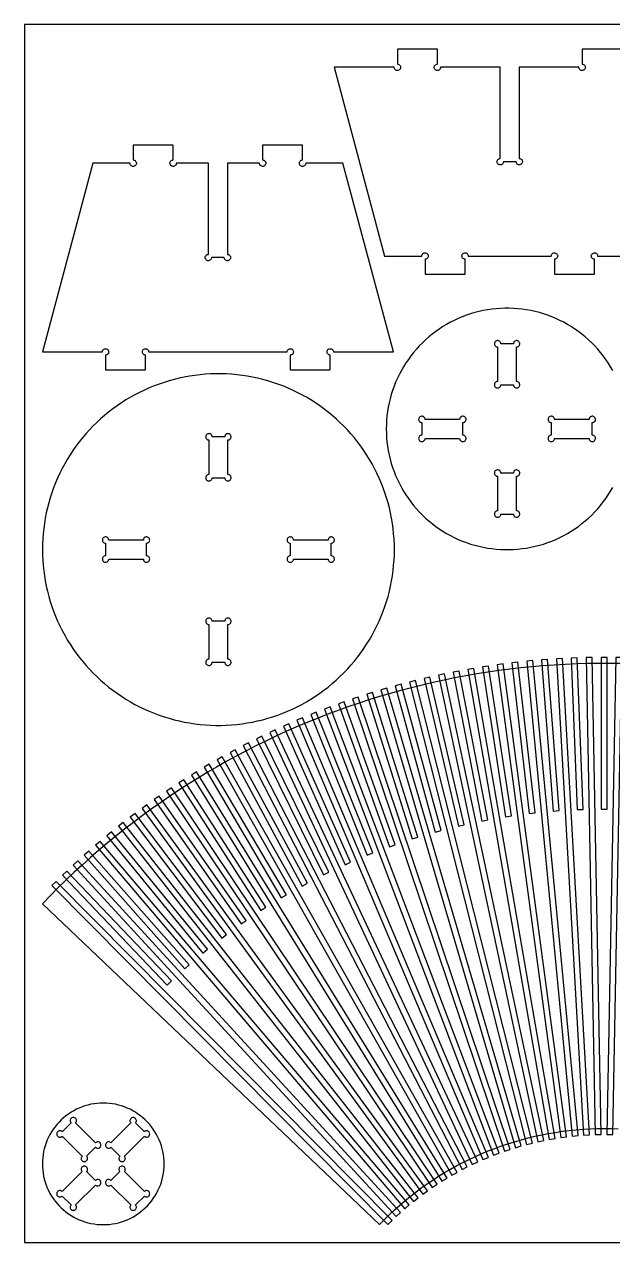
# Model space of a CAD drawing. Extents: x 0 to 2440, y 0 to 1220.
# Drawn here: x 0 to 588, y 0 to 1220 of the extents above; entities that cross this region are included whole.
import ezdxf

# ---------------------------------------------------------------- set-up
doc = ezdxf.new("R2010")
doc.units = 0
for name, color, linetype in [('BOARD-2440X1220', 8, 'Continuous'), ('CUT', 1, 'Continuous'), ('POCKET-KERF-15_5', 5, 'Continuous')]:
    doc.layers.add(name, color=color, linetype=linetype)

msp = doc.modelspace()

# ---------------------------------------------------------------- linework, layer by layer
at = {"layer": 'BOARD-2440X1220'}
msp.add_lwpolyline([(0, 0), (2440, 0), (2440, 1220), (0, 1220)], close=True, dxfattribs=at)
at = {"layer": 'CUT'}
for points in [[(598, 1195), (558, 1195), (558, 1180.2), (558.7, 1180.1), (559.3, 1179.9), (559.9, 1179.6), (560.4, 1179.1), (560.8, 1178.5), (561, 1177.9), (561.2, 1177.2), (561.1, 1176.5), (561, 1175.9), (560.7, 1175.3), (560.2, 1174.7), (559.7, 1174.3), (559.1, 1174), (558.4, 1173.8), (557.7, 1173.8), (557.1, 1173.9), (556.4, 1174.2), (555.9, 1174.6), (555.4, 1175.1), (555.1, 1175.7), (554.8, 1176.3), (554.8, 1177), (495.1, 1177), (495.1, 1085.7), (495.8, 1085.6), (496.4, 1085.4), (497, 1085.1), (497.5, 1084.6), (497.9, 1084), (498.1, 1083.4), (498.3, 1082.7), (498.2, 1082), (498.1, 1081.4), (497.8, 1080.8), (497.3, 1080.2), (496.8, 1079.8), (496.2, 1079.5), (495.5, 1079.3), (494.8, 1079.3), (494.2, 1079.4), (493.5, 1079.7), (493, 1080.1), (492.5, 1080.6), (492.2, 1081.2), (491.9, 1081.8), (491.9, 1082.5), (479.3, 1082.5), (479.2, 1081.8), (479, 1081.2), (478.6, 1080.6), (478.2, 1080.1), (477.6, 1079.7), (477, 1079.4), (476.3, 1079.3), (475.6, 1079.3), (475, 1079.5), (474.3, 1079.8), (473.8, 1080.2), (473.4, 1080.8), (473.1, 1081.4), (472.9, 1082), (472.9, 1082.7), (473, 1083.4), (473.3, 1084), (473.7, 1084.6), (474.2, 1085.1), (474.7, 1085.4), (475.4, 1085.6), (476.1, 1085.7), (476.1, 1177), (416.4, 1177), (416.3, 1176.3), (416.1, 1175.7), (415.7, 1175.1), (415.3, 1174.6), (414.7, 1174.2), (414.1, 1173.9), (413.4, 1173.8), (412.7, 1173.8), (412.1, 1174), (411.4, 1174.3), (410.9, 1174.7), (410.5, 1175.3), (410.2, 1175.9), (410, 1176.5), (410, 1177.2), (410.1, 1177.9), (410.4, 1178.5), (410.8, 1179.1), (411.3, 1179.6), (411.8, 1179.9), (412.5, 1180.1), (413.2, 1180.2), (413.2, 1195), (373.2, 1195), (373.2, 1180.2), (373.9, 1180.1), (374.5, 1179.9), (375.1, 1179.6), (375.6, 1179.1), (376, 1178.5), (376.2, 1177.9), (376.4, 1177.2), (376.3, 1176.5), (376.2, 1175.9), (375.9, 1175.3), (375.4, 1174.7), (374.9, 1174.3), (374.3, 1174), (373.6, 1173.8), (372.9, 1173.8), (372.3, 1173.9), (371.6, 1174.2), (371.1, 1174.6), (370.6, 1175.1), (370.3, 1175.7), (370, 1176.3), (370, 1177), (310, 1177), (360.4, 988), (397.6, 988), (397.7, 988.7), (397.9, 989.3), (398.3, 989.9), (398.7, 990.4), (399.3, 990.8), (399.9, 991.1), (400.6, 991.2), (401.3, 991.2), (402, 991), (402.6, 990.7), (403.1, 990.3), (403.5, 989.7), (403.8, 989.1), (404, 988.5), (404, 987.8), (403.9, 987.1), (403.6, 986.5), (403.3, 985.9), (402.8, 985.4), (402.2, 985.1), (401.5, 984.9), (400.8, 984.8), (400.8, 970), (440.8, 970), (440.8, 984.8), (440.2, 984.9), (439.5, 985.1), (438.9, 985.4), (438.4, 985.9), (438, 986.5), (437.8, 987.1), (437.6, 987.8), (437.7, 988.5), (437.8, 989.1), (438.1, 989.7), (438.6, 990.3), (439.1, 990.7), (439.7, 991), (440.4, 991.2), (441.1, 991.2), (441.7, 991.1), (442.4, 990.8), (442.9, 990.4), (443.4, 989.9), (443.7, 989.3), (444, 988.7), (444, 988), (527.1, 988), (527.2, 988.7), (527.4, 989.3), (527.7, 989.9), (528.2, 990.4), (528.8, 990.8), (529.4, 991.1), (530.1, 991.2), (530.8, 991.2), (531.4, 991), (532, 990.7), (532.6, 990.3), (533, 989.7), (533.3, 989.1), (533.5, 988.5), (533.5, 987.8), (533.4, 987.1), (533.1, 986.5), (532.7, 985.9), (532.2, 985.4), (531.6, 985.1), (531, 984.9), (530.3, 984.8), (530.3, 970), (570.3, 970), (570.3, 984.8), (569.6, 984.9), (569, 985.1), (568.4, 985.4), (567.9, 985.9), (567.5, 986.5), (567.2, 987.1), (567.1, 987.8), (567.1, 988.5), (567.3, 989.1), (567.6, 989.7), (568, 990.3), (568.6, 990.7), (569.2, 991), (569.9, 991.2), (570.5, 991.2), (571.2, 991.1), (571.8, 990.8), (572.4, 990.4), (572.9, 989.9), (573.2, 989.3), (573.4, 988.7), (573.5, 988), (610.7, 988)], [(588.6, 873.4), (586.4, 877.2), (584.1, 880.9), (581.7, 884.5), (579.1, 888), (576.4, 891.4), (573.6, 894.8), (570.6, 898), (567.6, 901.1), (564.4, 904.1), (561.1, 907), (557.7, 909.8), (554.3, 912.4), (550.7, 914.9), (547, 917.3), (543.3, 919.5), (539.5, 921.7), (535.6, 923.6), (531.6, 925.5), (527.6, 927.2), (523.5, 928.7), (519.4, 930.1), (515.2, 931.3), (511, 932.4), (506.7, 933.4), (502.4, 934.1), (498.1, 934.8), (493.8, 935.2), (489.4, 935.6), (485.1, 935.7), (480.7, 935.7), (476.3, 935.6), (472, 935.2), (467.6, 934.8), (463.3, 934.1), (459, 933.4), (454.8, 932.4), (450.5, 931.3), (446.4, 930.1), (442.2, 928.7), (438.1, 927.2), (434.1, 925.5), (430.1, 923.6), (426.3, 921.7), (422.4, 919.5), (418.7, 917.3), (415, 914.9), (411.5, 912.4), (408, 909.8), (404.6, 907), (401.3, 904.1), (398.2, 901.1), (395.1, 898), (392.2, 894.8), (389.3, 891.4), (386.6, 888), (384.1, 884.5), (381.6, 880.9), (379.3, 877.2), (377.1, 873.4), (375.1, 869.6), (373.2, 865.6), (371.4, 861.6), (369.8, 857.6), (368.3, 853.5), (367, 849.3), (365.8, 845.1), (364.8, 840.9), (364, 836.6), (363.3, 832.3), (362.7, 827.9), (362.3, 823.6), (362.1, 819.2), (362, 814.9), (362.1, 810.5), (362.3, 806.1), (362.7, 801.8), (363.3, 797.5), (364, 793.2), (364.8, 788.9), (365.8, 784.6), (367, 780.4), (368.3, 776.3), (369.8, 772.2), (371.4, 768.1), (373.2, 764.1), (375.1, 760.2), (377.1, 756.3), (379.3, 752.6), (381.6, 748.9), (384.1, 745.2), (386.6, 741.7), (389.3, 738.3), (392.2, 735), (395.1, 731.7), (398.2, 728.6), (401.3, 725.6), (404.6, 722.7), (408, 720), (411.5, 717.3), (415, 714.8), (418.7, 712.4), (422.4, 710.2), (426.3, 708.1), (430.1, 706.1), (434.1, 704.3), (438.1, 702.6), (442.2, 701), (446.4, 699.6), (450.5, 698.4), (454.8, 697.3), (459, 696.4), (463.3, 695.6), (467.6, 695), (472, 694.5), (476.3, 694.2), (480.7, 694), (485.1, 694), (489.4, 694.2), (493.8, 694.5), (498.1, 695), (502.4, 695.6), (506.7, 696.4), (511, 697.3), (515.2, 698.4), (519.4, 699.6), (523.5, 701), (527.6, 702.6), (531.6, 704.3), (535.6, 706.1), (539.5, 708.1), (543.3, 710.2), (547, 712.4), (550.7, 714.8), (554.3, 717.3), (557.7, 720), (561.1, 722.7), (564.4, 725.6), (567.6, 728.6), (570.6, 731.7), (573.6, 735), (576.4, 738.3), (579.1, 741.7), (581.7, 745.2), (584.1, 748.9), (586.4, 752.6), (588.6, 756.3)], [(596.6, 579.8), (585.5, 580), (574.4, 580), (563.2, 579.8), (552.1, 579.5), (541, 579), (529.9, 578.4), (518.8, 577.6), (507.7, 576.6), (496.7, 575.5), (485.6, 574.3), (474.6, 572.8), (463.6, 571.2), (452.6, 569.5), (441.6, 567.6), (430.7, 565.5), (419.8, 563.3), (409, 561), (398.1, 558.4), (387.3, 555.7), (376.6, 552.9), (365.9, 549.9), (355.2, 546.8), (344.6, 543.5), (334, 540), (323.5, 536.4), (313, 532.7), (302.6, 528.8), (292.2, 524.7), (281.9, 520.5), (271.7, 516.2), (261.5, 511.7), (251.4, 507.1), (241.4, 502.3), (231.4, 497.4), (221.5, 492.3), (211.7, 487.1), (201.9, 481.8), (192.3, 476.3), (182.7, 470.7), (173.2, 464.9), (163.7, 459), (154.4, 453), (145.1, 446.8), (136, 440.5), (126.9, 434.1), (117.9, 427.5), (109, 420.8), (100.2, 414), (91.5, 407.1), (82.9, 400), (74.4, 392.9), (66, 385.6), (57.8, 378.1), (49.6, 370.6), (41.5, 362.9), (33.6, 355.2), (25.7, 347.3), (18, 339.3), (355.1, 18), (360, 23), (365, 27.9), (370.1, 32.7), (375.3, 37.3), (380.6, 41.9), (386, 46.3), (391.5, 50.6), (397.1, 54.8), (402.8, 58.8), (408.6, 62.7), (414.4, 66.5), (420.4, 70.2), (426.4, 73.7), (432.5, 77.1), (438.7, 80.3), (444.9, 83.4), (451.3, 86.4), (457.7, 89.2), (464.1, 91.9), (470.6, 94.4), (477.2, 96.8), (483.8, 99), (490.4, 101.1), (497.2, 103.1), (503.9, 104.8), (510.7, 106.5), (517.5, 108), (524.4, 109.3), (531.2, 110.4), (538.2, 111.5), (545.1, 112.3), (552, 113), (559, 113.6), (566, 114), (572.9, 114.2), (579.9, 114.3), (586.9, 114.2), (593.9, 114)]]:
    msp.add_lwpolyline(points, dxfattribs=at)
for points in [[(18, 892), (78, 892), (78, 892.7), (78.3, 893.3), (78.6, 893.9), (79.1, 894.4), (79.6, 894.8), (80.3, 895.1), (80.9, 895.2), (81.6, 895.2), (82.3, 895), (82.9, 894.7), (83.4, 894.3), (83.9, 893.7), (84.2, 893.1), (84.3, 892.5), (84.4, 891.8), (84.2, 891.1), (84, 890.5), (83.6, 889.9), (83.1, 889.4), (82.5, 889.1), (81.9, 888.9), (81.2, 888.8), (81.2, 874), (121.2, 874), (121.2, 888.8), (120.5, 888.9), (119.8, 889.1), (119.3, 889.4), (118.8, 889.9), (118.4, 890.5), (118.1, 891.1), (118, 891.8), (118, 892.5), (118.2, 893.1), (118.5, 893.7), (118.9, 894.3), (119.4, 894.7), (120.1, 895), (120.7, 895.2), (121.4, 895.2), (122.1, 895.1), (122.7, 894.8), (123.3, 894.4), (123.7, 893.9), (124.1, 893.3), (124.3, 892.7), (124.4, 892), (262.8, 892), (262.8, 892.7), (263.1, 893.3), (263.4, 893.9), (263.9, 894.4), (264.4, 894.8), (265.1, 895.1), (265.7, 895.2), (266.4, 895.2), (267.1, 895), (267.7, 894.7), (268.2, 894.3), (268.7, 893.7), (269, 893.1), (269.1, 892.5), (269.2, 891.8), (269, 891.1), (268.8, 890.5), (268.4, 889.9), (267.9, 889.4), (267.3, 889.1), (266.7, 888.9), (266, 888.8), (266, 874), (306, 874), (306, 888.8), (305.3, 888.9), (304.6, 889.1), (304.1, 889.4), (303.6, 889.9), (303.2, 890.5), (302.9, 891.1), (302.8, 891.8), (302.8, 892.5), (303, 893.1), (303.3, 893.7), (303.7, 894.3), (304.2, 894.7), (304.9, 895), (305.5, 895.2), (306.2, 895.2), (306.9, 895.1), (307.5, 894.8), (308.1, 894.4), (308.5, 893.9), (308.9, 893.3), (309.1, 892.7), (309.2, 892), (369.1, 892), (318.7, 1081), (281.5, 1081), (281.4, 1080.3), (281.2, 1079.7), (280.9, 1079.1), (280.4, 1078.6), (279.8, 1078.2), (279.2, 1077.9), (278.5, 1077.8), (277.9, 1077.8), (277.2, 1078), (276.6, 1078.3), (276, 1078.7), (275.6, 1079.3), (275.3, 1079.9), (275.1, 1080.5), (275.1, 1081.2), (275.2, 1081.9), (275.5, 1082.5), (275.9, 1083.1), (276.4, 1083.6), (277, 1083.9), (277.6, 1084.1), (278.3, 1084.2), (278.3, 1099), (238.3, 1099), (238.3, 1084.2), (239, 1084.1), (239.6, 1083.9), (240.2, 1083.6), (240.7, 1083.1), (241.1, 1082.5), (241.4, 1081.9), (241.5, 1081.2), (241.5, 1080.5), (241.3, 1079.9), (241, 1079.3), (240.6, 1078.7), (240, 1078.3), (239.4, 1078), (238.8, 1077.8), (238.1, 1077.8), (237.4, 1077.9), (236.8, 1078.2), (236.2, 1078.6), (235.7, 1079.1), (235.4, 1079.7), (235.2, 1080.3), (235.1, 1081), (203.1, 1081), (203.1, 989.7), (203.8, 989.6), (204.4, 989.4), (205, 989.1), (205.5, 988.6), (205.9, 988), (206.1, 987.4), (206.3, 986.7), (206.2, 986), (206.1, 985.4), (205.8, 984.8), (205.3, 984.2), (204.8, 983.8), (204.2, 983.5), (203.5, 983.3), (202.8, 983.3), (202.2, 983.4), (201.5, 983.7), (201, 984.1), (200.5, 984.6), (200.2, 985.2), (199.9, 985.8), (199.9, 986.5), (187.3, 986.5), (187.2, 985.8), (187, 985.2), (186.6, 984.6), (186.2, 984.1), (185.6, 983.7), (185, 983.4), (184.3, 983.3), (183.6, 983.3), (183, 983.5), (182.3, 983.8), (181.8, 984.2), (181.4, 984.8), (181.1, 985.4), (180.9, 986), (180.9, 986.7), (181, 987.4), (181.3, 988), (181.7, 988.6), (182.2, 989.1), (182.7, 989.4), (183.4, 989.6), (184.1, 989.7), (184.1, 1081), (152, 1081), (152, 1080.3), (151.7, 1079.7), (151.4, 1079.1), (150.9, 1078.6), (150.4, 1078.2), (149.7, 1077.9), (149.1, 1077.8), (148.4, 1077.8), (147.7, 1078), (147.1, 1078.3), (146.6, 1078.7), (146.1, 1079.3), (145.8, 1079.9), (145.7, 1080.5), (145.6, 1081.2), (145.8, 1081.9), (146, 1082.5), (146.4, 1083.1), (146.9, 1083.6), (147.5, 1083.9), (148.2, 1084.1), (148.8, 1084.2), (148.8, 1099), (108.8, 1099), (108.8, 1084.2), (109.5, 1084.1), (110.2, 1083.9), (110.8, 1083.6), (111.3, 1083.1), (111.6, 1082.5), (111.9, 1081.9), (112, 1081.2), (112, 1080.5), (111.8, 1079.9), (111.5, 1079.3), (111.1, 1078.7), (110.6, 1078.3), (110, 1078), (109.3, 1077.8), (108.6, 1077.8), (107.9, 1077.9), (107.3, 1078.2), (106.7, 1078.6), (106.3, 1079.1), (105.9, 1079.7), (105.7, 1080.3), (105.6, 1081), (68.4, 1081)], [(489.2, 859.1), (489.2, 858.4), (489.5, 857.8), (489.8, 857.2), (490.3, 856.7), (490.8, 856.3), (491.5, 856), (492.1, 855.9), (492.8, 855.9), (493.5, 856.1), (494.1, 856.4), (494.6, 856.8), (495.1, 857.4), (495.4, 858), (495.5, 858.7), (495.6, 859.3), (495.4, 860), (495.2, 860.6), (494.8, 861.2), (494.3, 861.7), (493.7, 862), (493.1, 862.2), (492.4, 862.3), (492.4, 896.9), (493.1, 897), (493.7, 897.2), (494.3, 897.5), (494.8, 898), (495.2, 898.6), (495.4, 899.2), (495.6, 899.9), (495.5, 900.6), (495.4, 901.2), (495.1, 901.8), (494.6, 902.4), (494.1, 902.8), (493.5, 903.1), (492.8, 903.3), (492.1, 903.3), (491.5, 903.2), (490.8, 902.9), (490.3, 902.5), (489.8, 902), (489.5, 901.4), (489.2, 900.8), (489.2, 900.1), (476.6, 900.1), (476.5, 900.8), (476.3, 901.4), (475.9, 902), (475.5, 902.5), (474.9, 902.9), (474.3, 903.2), (473.6, 903.3), (472.9, 903.3), (472.3, 903.1), (471.6, 902.8), (471.1, 902.4), (470.7, 901.8), (470.4, 901.2), (470.2, 900.6), (470.2, 899.9), (470.3, 899.2), (470.6, 898.6), (471, 898), (471.5, 897.5), (472, 897.2), (472.7, 897), (473.4, 896.9), (473.4, 862.3), (472.7, 862.2), (472, 862), (471.5, 861.7), (471, 861.2), (470.6, 860.6), (470.3, 860), (470.2, 859.3), (470.2, 858.7), (470.4, 858), (470.7, 857.4), (471.1, 856.8), (471.6, 856.4), (472.3, 856.1), (472.9, 855.9), (473.6, 855.9), (474.3, 856), (474.9, 856.3), (475.5, 856.7), (475.9, 857.2), (476.3, 857.8), (476.5, 858.4), (476.6, 859.1)], [(370.1, 694.1), (370.1, 699.3), (369.8, 704.6), (369.4, 709.9), (368.9, 715.1), (368.2, 720.3), (367.3, 725.5), (366.3, 730.7), (365.1, 735.8), (363.8, 740.9), (362.3, 746), (360.7, 751), (358.9, 755.9), (357, 760.8), (354.9, 765.7), (352.7, 770.5), (350.3, 775.2), (347.9, 779.8), (345.2, 784.4), (342.4, 788.9), (339.5, 793.3), (336.5, 797.6), (333.4, 801.8), (330.1, 805.9), (326.7, 809.9), (323.1, 813.8), (319.5, 817.6), (315.7, 821.3), (311.9, 824.9), (307.9, 828.4), (303.8, 831.7), (299.7, 835), (295.4, 838), (291.1, 841), (286.6, 843.9), (282.1, 846.6), (277.5, 849.1), (272.8, 851.5), (268.1, 853.8), (263.3, 856), (258.4, 858), (253.5, 859.8), (248.5, 861.5), (243.4, 863.1), (238.4, 864.5), (233.3, 865.7), (228.1, 866.8), (222.9, 867.8), (217.7, 868.5), (212.5, 869.2), (207.2, 869.6), (202, 870), (196.7, 870.1), (191.4, 870.1), (186.2, 870), (180.9, 869.6), (175.7, 869.2), (170.4, 868.5), (165.2, 867.8), (160, 866.8), (154.9, 865.7), (149.8, 864.5), (144.7, 863.1), (139.7, 861.5), (134.7, 859.8), (129.7, 858), (124.9, 856), (120.1, 853.8), (115.3, 851.5), (110.6, 849.1), (106, 846.6), (101.5, 843.9), (97.1, 841), (92.7, 838), (88.5, 835), (84.3, 831.7), (80.2, 828.4), (76.3, 824.9), (72.4, 821.3), (68.6, 817.6), (65, 813.8), (61.5, 809.9), (58.1, 805.9), (54.8, 801.8), (51.6, 797.6), (48.6, 793.3), (45.7, 788.9), (42.9, 784.4), (40.3, 779.8), (37.8, 775.2), (35.4, 770.5), (33.2, 765.7), (31.2, 760.8), (29.2, 755.9), (27.5, 751), (25.8, 746), (24.3, 740.9), (23, 735.8), (21.8, 730.7), (20.8, 725.5), (20, 720.3), (19.3, 715.1), (18.7, 709.9), (18.3, 704.6), (18.1, 699.3), (18, 694.1), (18.1, 688.8), (18.3, 683.5), (18.7, 678.3), (19.3, 673), (20, 667.8), (20.8, 662.6), (21.8, 657.5), (23, 652.3), (24.3, 647.2), (25.8, 642.2), (27.5, 637.2), (29.2, 632.2), (31.2, 627.3), (33.2, 622.5), (35.4, 617.7), (37.8, 613), (40.3, 608.3), (42.9, 603.8), (45.7, 599.3), (48.6, 594.9), (51.6, 590.6), (54.8, 586.4), (58.1, 582.2), (61.5, 578.2), (65, 574.3), (68.6, 570.5), (72.4, 566.8), (76.3, 563.2), (80.2, 559.8), (84.3, 556.4), (88.5, 553.2), (92.7, 550.1), (97.1, 547.1), (101.5, 544.3), (106, 541.6), (110.6, 539), (115.3, 536.6), (120.1, 534.3), (124.9, 532.2), (129.7, 530.2), (134.7, 528.3), (139.7, 526.6), (144.7, 525.1), (149.8, 523.7), (154.9, 522.4), (160, 521.3), (165.2, 520.4), (170.4, 519.6), (175.7, 519), (180.9, 518.5), (186.2, 518.2), (191.4, 518), (196.7, 518), (202, 518.2), (207.2, 518.5), (212.5, 519), (217.7, 519.6), (222.9, 520.4), (228.1, 521.3), (233.3, 522.4), (238.4, 523.7), (243.4, 525.1), (248.5, 526.6), (253.5, 528.3), (258.4, 530.2), (263.3, 532.2), (268.1, 534.3), (272.8, 536.6), (277.5, 539), (282.1, 541.6), (286.6, 544.3), (291.1, 547.1), (295.4, 550.1), (299.7, 553.2), (303.8, 556.4), (307.9, 559.8), (311.9, 563.2), (315.7, 566.8), (319.5, 570.5), (323.1, 574.3), (326.7, 578.2), (330.1, 582.2), (333.4, 586.4), (336.5, 590.6), (339.5, 594.9), (342.4, 599.3), (345.2, 603.8), (347.9, 608.3), (350.3, 613), (352.7, 617.7), (354.9, 622.5), (357, 627.3), (358.9, 632.2), (360.7, 637.2), (362.3, 642.2), (363.8, 647.2), (365.1, 652.3), (366.3, 657.5), (367.3, 662.6), (368.2, 667.8), (368.9, 673), (369.4, 678.3), (369.8, 683.5), (370.1, 688.8)], [(397.6, 808.6), (397, 808.5), (396.3, 808.3), (395.7, 807.9), (395.2, 807.5), (394.8, 806.9), (394.6, 806.3), (394.4, 805.6), (394.5, 804.9), (394.6, 804.3), (394.9, 803.6), (395.4, 803.1), (395.9, 802.7), (396.5, 802.4), (397.2, 802.2), (397.9, 802.2), (398.5, 802.3), (399.2, 802.6), (399.7, 803), (400.2, 803.5), (400.5, 804), (400.8, 804.7), (400.8, 805.4), (435.4, 805.4), (435.5, 804.7), (435.7, 804), (436.1, 803.5), (436.5, 803), (437.1, 802.6), (437.7, 802.3), (438.4, 802.2), (439.1, 802.2), (439.8, 802.4), (440.4, 802.7), (440.9, 803.1), (441.3, 803.6), (441.6, 804.3), (441.8, 804.9), (441.8, 805.6), (441.7, 806.3), (441.4, 806.9), (441.1, 807.5), (440.6, 807.9), (440, 808.3), (439.3, 808.5), (438.6, 808.6), (438.6, 821.2), (439.3, 821.2), (440, 821.5), (440.6, 821.8), (441.1, 822.3), (441.4, 822.8), (441.7, 823.5), (441.8, 824.1), (441.8, 824.8), (441.6, 825.5), (441.3, 826.1), (440.9, 826.6), (440.4, 827.1), (439.8, 827.4), (439.1, 827.5), (438.4, 827.6), (437.7, 827.4), (437.1, 827.2), (436.5, 826.8), (436.1, 826.3), (435.7, 825.7), (435.5, 825.1), (435.4, 824.4), (400.8, 824.4), (400.8, 825.1), (400.5, 825.7), (400.2, 826.3), (399.7, 826.8), (399.2, 827.2), (398.5, 827.4), (397.9, 827.6), (397.2, 827.5), (396.5, 827.4), (395.9, 827.1), (395.4, 826.6), (394.9, 826.1), (394.6, 825.5), (394.5, 824.8), (394.4, 824.1), (394.6, 823.5), (394.8, 822.8), (395.2, 822.3), (395.7, 821.8), (396.3, 821.5), (397, 821.2), (397.6, 821.2)], [(527.1, 808.6), (526.4, 808.5), (525.8, 808.3), (525.2, 807.9), (524.7, 807.5), (524.3, 806.9), (524, 806.3), (523.9, 805.6), (523.9, 804.9), (524.1, 804.3), (524.4, 803.6), (524.8, 803.1), (525.4, 802.7), (526, 802.4), (526.7, 802.2), (527.3, 802.2), (528, 802.3), (528.6, 802.6), (529.2, 803), (529.7, 803.5), (530, 804), (530.2, 804.7), (530.3, 805.4), (564.9, 805.4), (565, 804.7), (565.2, 804), (565.5, 803.5), (566, 803), (566.6, 802.6), (567.2, 802.3), (567.9, 802.2), (568.6, 802.2), (569.2, 802.4), (569.8, 802.7), (570.4, 803.1), (570.8, 803.6), (571.1, 804.3), (571.3, 804.9), (571.3, 805.6), (571.2, 806.3), (570.9, 806.9), (570.5, 807.5), (570, 807.9), (569.4, 808.3), (568.8, 808.5), (568.1, 808.6), (568.1, 821.2), (568.8, 821.2), (569.4, 821.5), (570, 821.8), (570.5, 822.3), (570.9, 822.8), (571.2, 823.5), (571.3, 824.1), (571.3, 824.8), (571.1, 825.5), (570.8, 826.1), (570.4, 826.6), (569.8, 827.1), (569.2, 827.4), (568.6, 827.5), (567.9, 827.6), (567.2, 827.4), (566.6, 827.2), (566, 826.8), (565.5, 826.3), (565.2, 825.7), (565, 825.1), (564.9, 824.4), (530.3, 824.4), (530.2, 825.1), (530, 825.7), (529.7, 826.3), (529.2, 826.8), (528.6, 827.2), (528, 827.4), (527.3, 827.6), (526.7, 827.5), (526, 827.4), (525.4, 827.1), (524.8, 826.6), (524.4, 826.1), (524.1, 825.5), (523.9, 824.8), (523.9, 824.1), (524, 823.5), (524.3, 822.8), (524.7, 822.3), (525.2, 821.8), (525.8, 821.5), (526.4, 821.2), (527.1, 821.2)], [(200.4, 766), (200.4, 765.3), (200.7, 764.6), (201, 764.1), (201.5, 763.6), (202, 763.2), (202.7, 762.9), (203.3, 762.8), (204, 762.8), (204.7, 763), (205.3, 763.3), (205.8, 763.7), (206.3, 764.2), (206.6, 764.9), (206.7, 765.5), (206.8, 766.2), (206.6, 766.9), (206.4, 767.5), (206, 768.1), (205.5, 768.5), (204.9, 768.9), (204.3, 769.1), (203.6, 769.2), (203.6, 803.8), (204.3, 803.8), (204.9, 804.1), (205.5, 804.4), (206, 804.9), (206.4, 805.4), (206.6, 806.1), (206.8, 806.7), (206.7, 807.4), (206.6, 808.1), (206.3, 808.7), (205.8, 809.2), (205.3, 809.7), (204.7, 810), (204, 810.1), (203.3, 810.2), (202.7, 810), (202, 809.8), (201.5, 809.4), (201, 808.9), (200.7, 808.3), (200.4, 807.7), (200.4, 807), (187.8, 807), (187.7, 807.7), (187.5, 808.3), (187.1, 808.9), (186.7, 809.4), (186.1, 809.8), (185.5, 810), (184.8, 810.2), (184.1, 810.1), (183.5, 810), (182.8, 809.7), (182.3, 809.2), (181.9, 808.7), (181.6, 808.1), (181.4, 807.4), (181.4, 806.7), (181.5, 806.1), (181.8, 805.4), (182.2, 804.9), (182.7, 804.4), (183.2, 804.1), (183.9, 803.8), (184.6, 803.8), (184.6, 769.2), (183.9, 769.1), (183.2, 768.9), (182.7, 768.5), (182.2, 768.1), (181.8, 767.5), (181.5, 766.9), (181.4, 766.2), (181.4, 765.5), (181.6, 764.9), (181.9, 764.2), (182.3, 763.7), (182.8, 763.3), (183.5, 763), (184.1, 762.8), (184.8, 762.8), (185.5, 762.9), (186.1, 763.2), (186.7, 763.6), (187.1, 764.1), (187.5, 764.6), (187.7, 765.3), (187.8, 766)], [(489.2, 729.6), (489.2, 729), (489.5, 728.3), (489.8, 727.7), (490.3, 727.2), (490.8, 726.8), (491.5, 726.6), (492.1, 726.4), (492.8, 726.5), (493.5, 726.6), (494.1, 726.9), (494.6, 727.4), (495.1, 727.9), (495.4, 728.5), (495.5, 729.2), (495.6, 729.9), (495.4, 730.5), (495.2, 731.2), (494.8, 731.7), (494.3, 732.2), (493.7, 732.5), (493.1, 732.8), (492.4, 732.8), (492.4, 767.4), (493.1, 767.5), (493.7, 767.7), (494.3, 768.1), (494.8, 768.5), (495.2, 769.1), (495.4, 769.7), (495.6, 770.4), (495.5, 771.1), (495.4, 771.8), (495.1, 772.4), (494.6, 772.9), (494.1, 773.3), (493.5, 773.6), (492.8, 773.8), (492.1, 773.8), (491.5, 773.7), (490.8, 773.4), (490.3, 773.1), (489.8, 772.6), (489.5, 772), (489.2, 771.3), (489.2, 770.6), (476.6, 770.6), (476.5, 771.3), (476.3, 772), (475.9, 772.6), (475.5, 773.1), (474.9, 773.4), (474.3, 773.7), (473.6, 773.8), (472.9, 773.8), (472.3, 773.6), (471.6, 773.3), (471.1, 772.9), (470.7, 772.4), (470.4, 771.8), (470.2, 771.1), (470.2, 770.4), (470.3, 769.7), (470.6, 769.1), (471, 768.5), (471.5, 768.1), (472, 767.7), (472.7, 767.5), (473.4, 767.4), (473.4, 732.8), (472.7, 732.8), (472, 732.5), (471.5, 732.2), (471, 731.7), (470.6, 731.2), (470.3, 730.5), (470.2, 729.9), (470.2, 729.2), (470.4, 728.5), (470.7, 727.9), (471.1, 727.4), (471.6, 726.9), (472.3, 726.6), (472.9, 726.5), (473.6, 726.4), (474.3, 726.6), (474.9, 726.8), (475.5, 727.2), (475.9, 727.7), (476.3, 728.3), (476.5, 729), (476.6, 729.6)], [(81.2, 687.8), (80.5, 687.7), (79.8, 687.5), (79.3, 687.1), (78.8, 686.7), (78.4, 686.1), (78.1, 685.5), (78, 684.8), (78, 684.1), (78.2, 683.5), (78.5, 682.8), (78.9, 682.3), (79.4, 681.9), (80.1, 681.6), (80.7, 681.4), (81.4, 681.4), (82.1, 681.5), (82.7, 681.8), (83.3, 682.2), (83.7, 682.7), (84.1, 683.2), (84.3, 683.9), (84.4, 684.6), (119, 684.6), (119, 683.9), (119.3, 683.2), (119.6, 682.7), (120.1, 682.2), (120.6, 681.8), (121.3, 681.5), (121.9, 681.4), (122.6, 681.4), (123.3, 681.6), (123.9, 681.9), (124.4, 682.3), (124.9, 682.8), (125.2, 683.5), (125.3, 684.1), (125.4, 684.8), (125.2, 685.5), (125, 686.1), (124.6, 686.7), (124.1, 687.1), (123.5, 687.5), (122.9, 687.7), (122.2, 687.8), (122.2, 700.4), (122.9, 700.4), (123.5, 700.7), (124.1, 701), (124.6, 701.5), (125, 702), (125.2, 702.7), (125.4, 703.3), (125.3, 704), (125.2, 704.7), (124.9, 705.3), (124.4, 705.8), (123.9, 706.3), (123.3, 706.6), (122.6, 706.7), (121.9, 706.8), (121.3, 706.6), (120.6, 706.4), (120.1, 706), (119.6, 705.5), (119.3, 704.9), (119, 704.3), (119, 703.6), (84.4, 703.6), (84.3, 704.3), (84.1, 704.9), (83.7, 705.5), (83.3, 706), (82.7, 706.4), (82.1, 706.6), (81.4, 706.8), (80.7, 706.7), (80.1, 706.6), (79.4, 706.3), (78.9, 705.8), (78.5, 705.3), (78.2, 704.7), (78, 704), (78, 703.3), (78.1, 702.7), (78.4, 702), (78.8, 701.5), (79.3, 701), (79.8, 700.7), (80.5, 700.4), (81.2, 700.4)], [(266, 687.8), (265.3, 687.7), (264.6, 687.5), (264.1, 687.1), (263.6, 686.7), (263.2, 686.1), (262.9, 685.5), (262.8, 684.8), (262.8, 684.1), (263, 683.5), (263.3, 682.8), (263.7, 682.3), (264.2, 681.9), (264.9, 681.6), (265.5, 681.4), (266.2, 681.4), (266.9, 681.5), (267.5, 681.8), (268.1, 682.2), (268.5, 682.7), (268.9, 683.2), (269.1, 683.9), (269.2, 684.6), (303.8, 684.6), (303.8, 683.9), (304.1, 683.2), (304.4, 682.7), (304.9, 682.2), (305.4, 681.8), (306.1, 681.5), (306.7, 681.4), (307.4, 681.4), (308.1, 681.6), (308.7, 681.9), (309.2, 682.3), (309.7, 682.8), (310, 683.5), (310.1, 684.1), (310.2, 684.8), (310, 685.5), (309.8, 686.1), (309.4, 686.7), (308.9, 687.1), (308.3, 687.5), (307.7, 687.7), (307, 687.8), (307, 700.4), (307.7, 700.4), (308.3, 700.7), (308.9, 701), (309.4, 701.5), (309.8, 702), (310, 702.7), (310.2, 703.3), (310.1, 704), (310, 704.7), (309.7, 705.3), (309.2, 705.8), (308.7, 706.3), (308.1, 706.6), (307.4, 706.7), (306.7, 706.8), (306.1, 706.6), (305.4, 706.4), (304.9, 706), (304.4, 705.5), (304.1, 704.9), (303.8, 704.3), (303.8, 703.6), (269.2, 703.6), (269.1, 704.3), (268.9, 704.9), (268.5, 705.5), (268.1, 706), (267.5, 706.4), (266.9, 706.6), (266.2, 706.8), (265.5, 706.7), (264.9, 706.6), (264.2, 706.3), (263.7, 705.8), (263.3, 705.3), (263, 704.7), (262.8, 704), (262.8, 703.3), (262.9, 702.7), (263.2, 702), (263.6, 701.5), (264.1, 701), (264.6, 700.7), (265.3, 700.4), (266, 700.4)], [(200.4, 581.2), (200.4, 580.5), (200.7, 579.8), (201, 579.3), (201.5, 578.8), (202, 578.4), (202.7, 578.1), (203.3, 578), (204, 578), (204.7, 578.2), (205.3, 578.5), (205.8, 578.9), (206.3, 579.4), (206.6, 580.1), (206.7, 580.7), (206.8, 581.4), (206.6, 582.1), (206.4, 582.7), (206, 583.3), (205.5, 583.7), (204.9, 584.1), (204.3, 584.3), (203.6, 584.4), (203.6, 619), (204.3, 619), (204.9, 619.3), (205.5, 619.6), (206, 620.1), (206.4, 620.6), (206.6, 621.3), (206.8, 621.9), (206.7, 622.6), (206.6, 623.3), (206.3, 623.9), (205.8, 624.4), (205.3, 624.9), (204.7, 625.2), (204, 625.3), (203.3, 625.4), (202.7, 625.2), (202, 625), (201.5, 624.6), (201, 624.1), (200.7, 623.5), (200.4, 622.9), (200.4, 622.2), (187.8, 622.2), (187.7, 622.9), (187.5, 623.5), (187.1, 624.1), (186.7, 624.6), (186.1, 625), (185.5, 625.2), (184.8, 625.4), (184.1, 625.3), (183.5, 625.2), (182.8, 624.9), (182.3, 624.4), (181.9, 623.9), (181.6, 623.3), (181.4, 622.6), (181.4, 621.9), (181.5, 621.3), (181.8, 620.6), (182.2, 620.1), (182.7, 619.6), (183.2, 619.3), (183.9, 619), (184.6, 619), (184.6, 584.4), (183.9, 584.3), (183.2, 584.1), (182.7, 583.7), (182.2, 583.3), (181.8, 582.7), (181.5, 582.1), (181.4, 581.4), (181.4, 580.7), (181.6, 580.1), (181.9, 579.4), (182.3, 578.9), (182.8, 578.5), (183.5, 578.2), (184.1, 578), (184.8, 578), (185.5, 578.1), (186.1, 578.4), (186.7, 578.8), (187.1, 579.3), (187.5, 579.8), (187.7, 580.5), (187.8, 581.2)], [(139.7, 78.9), (139.7, 82), (139.4, 85), (139, 88.1), (138.5, 91.1), (137.8, 94.1), (137, 97.1), (136, 100), (134.8, 102.9), (133.5, 105.7), (132.1, 108.4), (130.5, 111.1), (128.8, 113.6), (127, 116.1), (125.1, 118.5), (123, 120.8), (120.8, 123), (118.5, 125.1), (116.1, 127), (113.6, 128.8), (111.1, 130.5), (108.4, 132.1), (105.7, 133.5), (102.9, 134.8), (100, 136), (97.1, 137), (94.1, 137.8), (91.1, 138.5), (88.1, 139), (85, 139.4), (82, 139.7), (78.9, 139.7), (75.8, 139.7), (72.7, 139.4), (69.7, 139), (66.6, 138.5), (63.6, 137.8), (60.6, 137), (57.7, 136), (54.9, 134.8), (52.1, 133.5), (49.3, 132.1), (46.7, 130.5), (44.1, 128.8), (41.6, 127), (39.2, 125.1), (36.9, 123), (34.8, 120.8), (32.7, 118.5), (30.7, 116.1), (28.9, 113.6), (27.2, 111.1), (25.6, 108.4), (24.2, 105.7), (22.9, 102.9), (21.8, 100), (20.8, 97.1), (19.9, 94.1), (19.2, 91.1), (18.7, 88.1), (18.3, 85), (18.1, 82), (18, 78.9), (18.1, 75.8), (18.3, 72.7), (18.7, 69.7), (19.2, 66.6), (19.9, 63.6), (20.8, 60.6), (21.8, 57.7), (22.9, 54.9), (24.2, 52.1), (25.6, 49.3), (27.2, 46.7), (28.9, 44.1), (30.7, 41.6), (32.7, 39.2), (34.8, 36.9), (36.9, 34.8), (39.2, 32.7), (41.6, 30.7), (44.1, 28.9), (46.7, 27.2), (49.3, 25.6), (52.1, 24.2), (54.9, 22.9), (57.7, 21.8), (60.6, 20.8), (63.6, 19.9), (66.6, 19.2), (69.7, 18.7), (72.7, 18.3), (75.8, 18.1), (78.9, 18), (82, 18.1), (85, 18.3), (88.1, 18.7), (91.1, 19.2), (94.1, 19.9), (97.1, 20.8), (100, 21.8), (102.9, 22.9), (105.7, 24.2), (108.4, 25.6), (111.1, 27.2), (113.6, 28.9), (116.1, 30.7), (118.5, 32.7), (120.8, 34.8), (123, 36.9), (125.1, 39.2), (127, 41.6), (128.8, 44.1), (130.5, 46.7), (132.1, 49.3), (133.5, 52.1), (134.8, 54.9), (136, 57.7), (137, 60.6), (137.8, 63.6), (138.5, 66.6), (139, 69.7), (139.4, 72.7), (139.7, 75.8)], [(71.2, 95.5), (71.7, 95.1), (72.3, 94.8), (73, 94.6), (73.7, 94.6), (74.3, 94.7), (75, 94.9), (75.5, 95.3), (76, 95.8), (76.3, 96.4), (76.6, 97.1), (76.6, 97.8), (76.6, 98.4), (76.3, 99.1), (76, 99.7), (75.5, 100.2), (75, 100.6), (74.3, 100.8), (73.7, 100.9), (73, 100.9), (72.3, 100.7), (71.7, 100.4), (71.2, 100), (51.2, 120), (51.6, 120.5), (52, 121.1), (52.1, 121.8), (52.1, 122.4), (52, 123.1), (51.8, 123.8), (51.4, 124.3), (50.9, 124.8), (50.3, 125.1), (49.6, 125.3), (49, 125.4), (48.3, 125.3), (47.6, 125.1), (47, 124.8), (46.5, 124.3), (46.1, 123.8), (45.9, 123.1), (45.8, 122.4), (45.8, 121.8), (46, 121.1), (46.3, 120.5), (46.7, 120), (37.8, 111), (37.3, 111.5), (36.6, 111.8), (36, 112), (35.3, 112), (34.6, 111.9), (34, 111.6), (33.4, 111.2), (33, 110.7), (32.6, 110.1), (32.4, 109.5), (32.3, 108.8), (32.4, 108.1), (32.6, 107.5), (33, 106.9), (33.4, 106.4), (34, 106), (34.6, 105.7), (35.3, 105.6), (36, 105.6), (36.6, 105.8), (37.3, 106.1), (37.8, 106.5), (57.7, 86.6), (57.3, 86), (57, 85.4), (56.8, 84.8), (56.8, 84.1), (56.9, 83.4), (57.2, 82.8), (57.6, 82.2), (58.1, 81.8), (58.7, 81.4), (59.3, 81.2), (60, 81.1), (60.7, 81.2), (61.3, 81.4), (61.9, 81.8), (62.4, 82.2), (62.8, 82.8), (63.1, 83.4), (63.2, 84.1), (63.2, 84.8), (63, 85.4), (62.7, 86), (62.3, 86.6)], [(95.5, 86.6), (95.1, 86), (94.8, 85.4), (94.6, 84.8), (94.6, 84.1), (94.7, 83.4), (94.9, 82.8), (95.3, 82.2), (95.8, 81.8), (96.4, 81.4), (97.1, 81.2), (97.8, 81.1), (98.4, 81.2), (99.1, 81.4), (99.7, 81.8), (100.2, 82.2), (100.6, 82.8), (100.8, 83.4), (100.9, 84.1), (100.9, 84.8), (100.7, 85.4), (100.4, 86), (100, 86.6), (120, 106.5), (120.5, 106.1), (121.1, 105.8), (121.8, 105.6), (122.4, 105.6), (123.1, 105.7), (123.8, 106), (124.3, 106.4), (124.8, 106.9), (125.1, 107.5), (125.3, 108.1), (125.4, 108.8), (125.3, 109.5), (125.1, 110.1), (124.8, 110.7), (124.3, 111.2), (123.8, 111.6), (123.1, 111.9), (122.4, 112), (121.8, 112), (121.1, 111.8), (120.5, 111.5), (120, 111), (111, 120), (111.5, 120.5), (111.8, 121.1), (112, 121.8), (112, 122.4), (111.9, 123.1), (111.6, 123.8), (111.2, 124.3), (110.7, 124.8), (110.1, 125.1), (109.5, 125.3), (108.8, 125.4), (108.1, 125.3), (107.5, 125.1), (106.9, 124.8), (106.4, 124.3), (106, 123.8), (105.7, 123.1), (105.6, 122.4), (105.6, 121.8), (105.8, 121.1), (106.1, 120.5), (106.5, 120), (86.6, 100), (86, 100.4), (85.4, 100.7), (84.8, 100.9), (84.1, 100.9), (83.4, 100.8), (82.8, 100.6), (82.2, 100.2), (81.8, 99.7), (81.4, 99.1), (81.2, 98.4), (81.1, 97.8), (81.2, 97.1), (81.4, 96.4), (81.8, 95.8), (82.2, 95.3), (82.8, 94.9), (83.4, 94.7), (84.1, 94.6), (84.8, 94.6), (85.4, 94.8), (86, 95.1), (86.6, 95.5)], [(46.7, 37.8), (46.3, 37.3), (46, 36.6), (45.8, 36), (45.8, 35.3), (45.9, 34.6), (46.1, 34), (46.5, 33.4), (47, 33), (47.6, 32.6), (48.3, 32.4), (49, 32.3), (49.6, 32.4), (50.3, 32.6), (50.9, 33), (51.4, 33.4), (51.8, 34), (52, 34.6), (52.1, 35.3), (52.1, 36), (52, 36.6), (51.6, 37.3), (51.2, 37.8), (71.2, 57.7), (71.7, 57.3), (72.3, 57), (73, 56.8), (73.7, 56.8), (74.3, 56.9), (75, 57.2), (75.5, 57.6), (76, 58.1), (76.3, 58.7), (76.6, 59.3), (76.6, 60), (76.6, 60.7), (76.3, 61.3), (76, 61.9), (75.5, 62.4), (75, 62.8), (74.3, 63.1), (73.7, 63.2), (73, 63.2), (72.3, 63), (71.7, 62.7), (71.2, 62.3), (62.3, 71.2), (62.7, 71.7), (63, 72.3), (63.2, 73), (63.2, 73.7), (63.1, 74.3), (62.8, 75), (62.4, 75.5), (61.9, 76), (61.3, 76.3), (60.7, 76.6), (60, 76.6), (59.3, 76.6), (58.7, 76.3), (58.1, 76), (57.6, 75.5), (57.2, 75), (56.9, 74.3), (56.8, 73.7), (56.8, 73), (57, 72.3), (57.3, 71.7), (57.7, 71.2), (37.8, 51.2), (37.3, 51.6), (36.6, 52), (36, 52.1), (35.3, 52.1), (34.6, 52), (34, 51.8), (33.4, 51.4), (33, 50.9), (32.6, 50.3), (32.4, 49.6), (32.3, 49), (32.4, 48.3), (32.6, 47.6), (33, 47), (33.4, 46.5), (34, 46.1), (34.6, 45.9), (35.3, 45.8), (36, 45.8), (36.6, 46), (37.3, 46.3), (37.8, 46.7)], [(120, 46.7), (120.5, 46.3), (121.1, 46), (121.8, 45.8), (122.4, 45.8), (123.1, 45.9), (123.8, 46.1), (124.3, 46.5), (124.8, 47), (125.1, 47.6), (125.3, 48.3), (125.4, 49), (125.3, 49.6), (125.1, 50.3), (124.8, 50.9), (124.3, 51.4), (123.8, 51.8), (123.1, 52), (122.4, 52.1), (121.8, 52.1), (121.1, 52), (120.5, 51.6), (120, 51.2), (100, 71.2), (100.4, 71.7), (100.7, 72.3), (100.9, 73), (100.9, 73.7), (100.8, 74.3), (100.6, 75), (100.2, 75.5), (99.7, 76), (99.1, 76.3), (98.4, 76.6), (97.8, 76.6), (97.1, 76.6), (96.4, 76.3), (95.8, 76), (95.3, 75.5), (94.9, 75), (94.7, 74.3), (94.6, 73.7), (94.6, 73), (94.8, 72.3), (95.1, 71.7), (95.5, 71.2), (86.6, 62.3), (86, 62.7), (85.4, 63), (84.8, 63.2), (84.1, 63.2), (83.4, 63.1), (82.8, 62.8), (82.2, 62.4), (81.8, 61.9), (81.4, 61.3), (81.2, 60.7), (81.1, 60), (81.2, 59.3), (81.4, 58.7), (81.8, 58.1), (82.2, 57.6), (82.8, 57.2), (83.4, 56.9), (84.1, 56.8), (84.8, 56.8), (85.4, 57), (86, 57.3), (86.6, 57.7), (106.5, 37.8), (106.1, 37.3), (105.8, 36.6), (105.6, 36), (105.6, 35.3), (105.7, 34.6), (106, 34), (106.4, 33.4), (106.9, 33), (107.5, 32.6), (108.1, 32.4), (108.8, 32.3), (109.5, 32.4), (110.1, 32.6), (110.7, 33), (111.2, 33.4), (111.6, 34), (111.9, 34.6), (112, 35.3), (112, 36), (111.8, 36.6), (111.5, 37.3), (111, 37.8)]]:
    msp.add_lwpolyline(points, close=True, dxfattribs=at)
at = {"layer": 'POCKET-KERF-15_5'}
for points in [[(571.1, 108.2), (577.1, 108.3), (568, 585.9), (562, 585.8)], [(576.9, 434.2), (582.9, 434.2), (582.9, 586), (576.9, 586)], [(582.7, 108.3), (588.7, 108.2), (597.8, 585.8), (591.8, 585.9)], [(525, 103.3), (531, 104.3), (449.5, 575.1), (443.6, 574)], [(481.3, 426.4), (487.3, 427.3), (464.2, 577.4), (458.3, 576.5)], [(536.5, 105.2), (542.4, 106), (479, 579.5), (473, 578.7)], [(505.1, 429.7), (511.1, 430.4), (493.7, 581.3), (487.8, 580.6)], [(548, 106.6), (554, 107.2), (508.6, 582.8), (502.6, 582.2)], [(529, 432.1), (535, 432.6), (523.4, 584), (517.4, 583.5)], [(559.5, 107.6), (565.5, 108), (538.3, 584.9), (532.3, 584.6)], [(552.9, 433.6), (558.9, 433.8), (553.1, 585.6), (547.1, 585.3)], [(502.4, 98.3), (508.2, 99.7), (391.2, 562.9), (385.4, 561.4)], [(434.2, 417.1), (440.1, 418.5), (405.7, 566.4), (399.9, 565)], [(513.7, 101), (519.6, 102.3), (420.3, 569.5), (414.4, 568.3)], [(457.7, 422.2), (463.6, 423.4), (434.9, 572.4), (429, 571.3)], [(388, 404.3), (393.7, 406.1), (348.2, 550.9), (342.5, 549.1)], [(491.3, 95.1), (497, 96.8), (362.5, 555.2), (356.7, 553.5)], [(411, 411.1), (416.8, 412.7), (376.8, 559.2), (371, 557.6)], [(365.3, 396.5), (370.9, 398.5), (319.9, 541.5), (314.3, 539.5)], [(480.2, 91.5), (485.9, 93.4), (334, 546.4), (328.3, 544.5)], [(458.6, 83.1), (464.2, 85.4), (278.2, 525.5), (272.7, 523.2)], [(342.9, 387.9), (348.5, 390.2), (292, 531.1), (286.5, 528.9)], [(469.4, 87.5), (475, 89.6), (305.9, 536.5), (300.3, 534.3)], [(448.1, 78.3), (453.5, 80.8), (251, 513.5), (245.6, 511)], [(320.8, 378.5), (326.3, 380.9), (264.6, 519.6), (259.1, 517.2)], [(437.8, 73.1), (443.1, 75.8), (224.2, 500.5), (218.9, 497.7)], [(299.1, 368.2), (304.5, 370.9), (237.5, 507.1), (232.2, 504.5)], [(277.9, 357.1), (283.1, 360), (211, 493.6), (205.7, 490.7)], [(257, 345.2), (262.2, 348.3), (185, 479), (179.9, 476)], [(427.6, 67.5), (432.8, 70.4), (198, 486.4), (192.7, 483.5)], [(417.7, 61.5), (422.8, 64.6), (172.3, 471.4), (167.1, 468.2)], [(408, 55.1), (413, 58.5), (147.1, 455.4), (142.2, 452)], [(236.6, 332.5), (241.7, 335.8), (159.6, 463.5), (154.6, 460.3)], [(216.8, 319.1), (221.7, 322.5), (134.8, 447), (129.9, 443.6)], [(197.4, 304.9), (202.2, 308.5), (110.7, 429.6), (105.9, 426)], [(398.5, 48.4), (403.4, 51.9), (122.6, 438.4), (117.8, 434.9)], [(389.4, 41.3), (394.1, 45), (98.8, 420.6), (94.1, 416.9)], [(178.6, 290), (183.3, 293.8), (87.2, 411.3), (82.5, 407.5)], [(160.4, 274.3), (164.9, 278.3), (64.4, 392.1), (59.9, 388.1)], [(380.5, 33.9), (385, 37.8), (75.7, 401.8), (71.1, 397.9)], [(371.9, 26.1), (376.3, 30.2), (53.3, 382.2), (48.9, 378.1)], [(142.8, 258), (147.1, 262.2), (42.4, 372.1), (38, 367.9)], [(363.5, 18.1), (367.8, 22.3), (31.7, 361.7), (27.4, 357.5)]]:
    msp.add_lwpolyline(points, close=True, dxfattribs=at)

doc.saveas('drawing.dxf')
